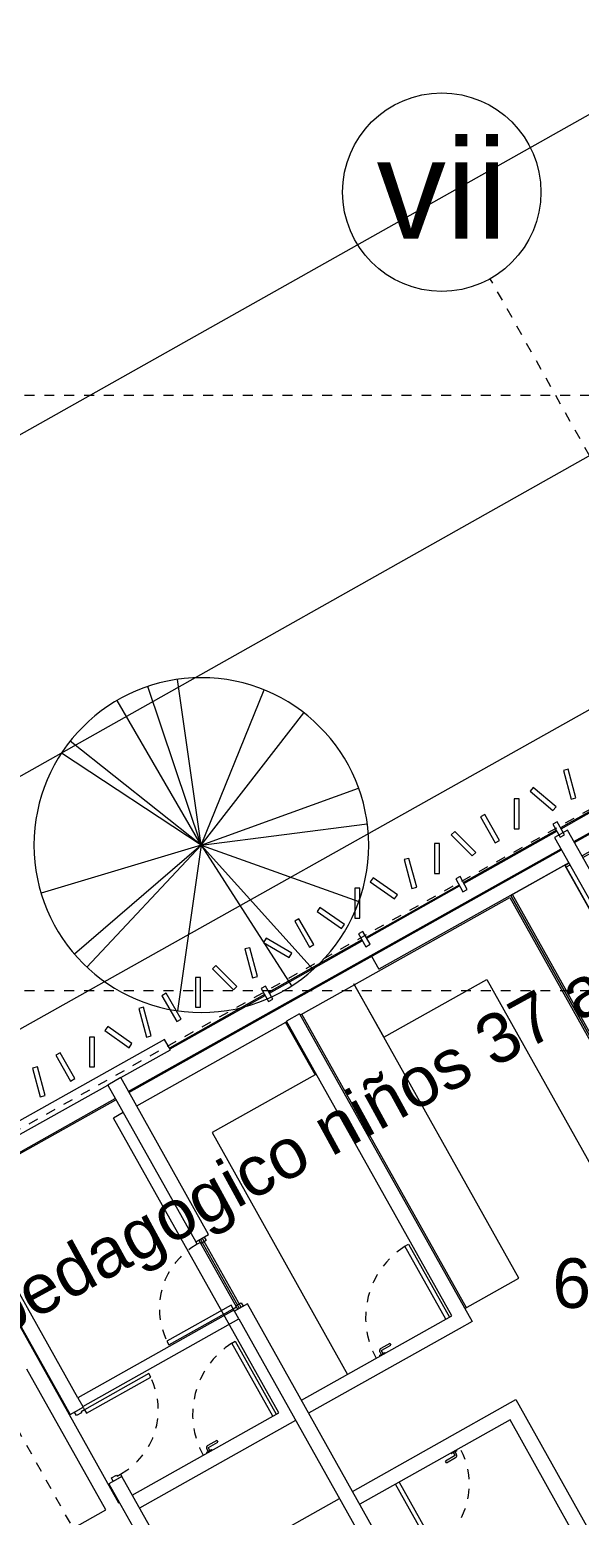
# Model space of a CAD drawing. Header units: metres. Extents: x -10 to 246, y 16 to 113.
# Drawn here: x 10.94 to 16.48, y 59.34 to 74.31 of the extents above; entities that cross this region are included whole.
import ezdxf

# ---------------------------------------------------------------- set-up
doc = ezdxf.new("R2010")
doc.units = ezdxf.units.M
doc.linetypes.add('LineaDiscontinua-1_5mm', pattern=[0.003, 0.0015, -0.0015])
doc.linetypes.add('LíneaDeRejilla', pattern=[0.021, 0.012, -0.003, 0.003, -0.003])
for name, color, linetype, lineweight in [('A-GLAZ-CURT', 52, 'Continuous', 9), ('A-GLAZ-CWMG', 51, 'Continuous', 13), ('A-MUEB', 31, 'Continuous', 5), ('A-MURO', 113, 'Continuous', 9), ('A-PISO', 51, 'Continuous', 9), ('A-PSAJ-ARBOL', 71, 'Continuous', 5), ('A-PUER', 31, 'Continuous', 5), ('A-PUER-MARC', 31, 'Continuous', 5), ('A-TEXT-NOTA', 2, 'Continuous', 5), ('A-VENT-CORT', 52, 'Continuous', 5), ('A-VENT-CORT-MARC', 51, 'Continuous', 5), ('A-WALL', 113, 'Continuous', 18), ('S-REJI', 1, 'Continuous', 5), ('S-REJI-IDEN', 1, 'Continuous', 5)]:
    doc.layers.add(name, color=color, linetype=linetype, lineweight=lineweight)
doc.styles.add('Arial_3', font='Arial.ttf', dxfattribs={"height": 0.5})
doc.styles.add('Arial_5', font='Arial.ttf', dxfattribs={"height": 1})

# ---------------------------------------------------------------- blocks, each defined once
blk = doc.blocks.new('Puerta-Batiente-HojaLisa - 900x2200-1042010-Nivel 2')
at = {"layer": 'A-PUER'}
for p, q in [((-0.422, -0.919), (-0.422, -0.075)), ((-0.382, -0.075), (-0.382, -0.919)), ((-0.382, -0.919), (-0.422, -0.919))]:
    blk.add_line(p, q, dxfattribs=at)
at = {"layer": 'A-PUER', "linetype": 'LineaDiscontinua-1_5mm'}
blk.add_arc((-0.422, -0.075), 0.844, 272.7165, 0, dxfattribs=at)
blk = doc.blocks.new('Manija-Horizontal-SinCerradura - 120-1041475-Nivel 2')
at = {"layer": 'A-PUER'}
for p, q in [((0.12, 0.008), (0.12, 0)), ((0.12, 0.008), (0.18, 0.008)), ((0.124, 0.008), (0.12, 0.008)), ((0.14, 0.038), (0.14, 0.008)), ((0.16, 0.008), (0.16, 0.038)), ((0.27, 0.063), (0.165, 0.063)), ((0.165, 0.043), (0.27, 0.043)), ((0.18, 0.008), (0.176, 0.008)), ((0.18, 0), (0.18, 0.008)), ((0.27, 0.063), (0.27, 0.043))]:
    blk.add_line(p, q, dxfattribs=at)
at = {"layer": 'A-PUER', "flags": 128}
for points in [[(0.165, 0.063), (0.164, 0.063), (0.163, 0.063), (0.162, 0.063), (0.161, 0.063), (0.16, 0.063), (0.159, 0.062), (0.158, 0.062), (0.157, 0.062), (0.156, 0.061), (0.155, 0.061), (0.154, 0.061), (0.153, 0.06), (0.153, 0.06), (0.152, 0.059), (0.151, 0.059), (0.15, 0.058), (0.149, 0.057), (0.149, 0.057), (0.148, 0.056), (0.147, 0.055), (0.146, 0.055), (0.146, 0.054), (0.145, 0.053), (0.145, 0.052), (0.144, 0.052), (0.143, 0.051), (0.143, 0.05), (0.142, 0.049), (0.142, 0.048), (0.142, 0.047), (0.141, 0.046), (0.141, 0.045), (0.141, 0.044), (0.141, 0.043), (0.14, 0.042), (0.14, 0.041), (0.14, 0.04), (0.14, 0.039), (0.14, 0.038), (0.14, 0.038)], [(0.16, 0.038), (0.16, 0.038), (0.16, 0.038), (0.16, 0.039), (0.16, 0.039), (0.16, 0.039), (0.16, 0.039), (0.16, 0.039), (0.16, 0.04), (0.16, 0.04), (0.16, 0.04), (0.16, 0.04), (0.161, 0.04), (0.161, 0.04), (0.161, 0.041), (0.161, 0.041), (0.161, 0.041), (0.161, 0.041), (0.161, 0.041), (0.161, 0.041), (0.162, 0.042), (0.162, 0.042), (0.162, 0.042), (0.162, 0.042), (0.162, 0.042), (0.162, 0.042), (0.162, 0.042), (0.163, 0.042), (0.163, 0.043), (0.163, 0.043), (0.163, 0.043), (0.163, 0.043), (0.164, 0.043), (0.164, 0.043), (0.164, 0.043), (0.164, 0.043), (0.164, 0.043), (0.165, 0.043), (0.165, 0.043), (0.165, 0.043), (0.165, 0.043)]]:
    blk.add_lwpolyline(points, dxfattribs=at)
blk = doc.blocks.new('Puerta-Batiente-HojaLisa - 800x2200-V11-Nivel 2')
at = {"layer": 'A-PUER'}
for p, q in [((-0.372, -0.819), (-0.372, -0.075)), ((-0.332, -0.075), (-0.332, -0.819)), ((-0.332, -0.819), (-0.372, -0.819))]:
    blk.add_line(p, q, dxfattribs=at)
at = {"layer": 'A-PUER', "linetype": 'LineaDiscontinua-1_5mm'}
blk.add_arc((-0.372, -0.075), 0.744, 273.0819, 0, dxfattribs=at)
blk = doc.blocks.new('Puerta-Batiente-HojaLisa - 900x1_400 Discapacitados-1536111-Nivel 2')
at = {"layer": 'A-PUER'}
for p, q in [((-0.422, -0.919), (-0.422, -0.075)), ((-0.382, -0.075), (-0.382, -0.919)), ((-0.382, -0.919), (-0.422, -0.919))]:
    blk.add_line(p, q, dxfattribs=at)
at = {"layer": 'A-PUER', "linetype": 'LineaDiscontinua-1_5mm'}
blk.add_arc((-0.422, -0.075), 0.844, 272.7165, 0, dxfattribs=at)
blk = doc.blocks.new('M_Counter Top-L Shaped - 600mm Depth-1771570-Nivel 2')
at = {"layer": 'A-MUEB'}
for p, q in [((2.202, 0), (-1.2, 0)), ((-1.2, 0), (-1.2, -3.8)), ((2.202, -0.625), (2.202, 0)), ((-1.181, -3.8), (-1.181, -0.019)), ((-1.181, -0.019), (2.202, -0.019)), ((-0.575, -3.8), (-0.575, -0.625)), ((-0.575, -0.625), (2.202, -0.625)), ((-1.2, -3.95), (-1.2, -3.997)), ((-1.2, -3.997), (-0.575, -3.997)), ((-1.181, -3.997), (-1.181, -3.95)), ((-0.575, -3.997), (-0.575, -3.95))]:
    blk.add_line(p, q, dxfattribs=at)
blk = doc.blocks.new('M_Counter Top - 600mm Depth-1647133-Nivel 2')
at = {"layer": 'A-MUEB'}
for p, q in [((2.204, 0), (-1.2, 0)), ((-1.2, 0), (-1.2, -0.625)), ((2.204, -0.625), (2.204, 0)), ((-1.2, -0.019), (2.204, -0.019)), ((-1.2, -0.625), (2.204, -0.625))]:
    blk.add_line(p, q, dxfattribs=at)
blk = doc.blocks.new('M_Counter Top-L Shaped - 600mm Depth-1647107-Nivel 2')
at = {"layer": 'A-MUEB'}
for p, q in [((2.211, 0), (-1.195, 0)), ((2.211, -0.625), (2.211, 0)), ((-1.181, -1.815), (-1.181, -0.019)), ((-1.181, -0.019), (2.211, -0.019)), ((-0.575, -1.815), (-0.575, -0.625)), ((-0.575, -0.625), (2.211, -0.625)), ((-1.195, -1.815), (-0.575, -1.815))]:
    blk.add_line(p, q, dxfattribs=at)
blk = doc.blocks.new('M_Counter Top - 600mm Depth-1647072-Nivel 2')
at = {"layer": 'A-MUEB'}
for p, q in [((-1.2, 0), (-1.2, -0.625)), ((2.191, -0.625), (2.191, 0)), ((-1.2, -0.019), (2.191, -0.019)), ((-1.2, -0.625), (2.191, -0.625))]:
    blk.add_line(p, q, dxfattribs=at)
blk = doc.blocks.new('M_Counter Top-L Shaped - 600mm Depth-1645287-Nivel 2')
at = {"layer": 'A-MUEB'}
for p, q in [((-1.181, 1.965), (-1.181, 0.019)), ((-0.575, 1.965), (-0.575, 0.625)), ((-0.575, 0.625), (1.25, 0.625)), ((1.25, 0.625), (1.25, 0)), ((-1.181, 0.019), (1.25, 0.019))]:
    blk.add_line(p, q, dxfattribs=at)
blk = doc.blocks.new('M_Counter Top-L Shaped - 600mm Depth-1647032-Nivel 2')
at = {"layer": 'A-MUEB'}
for p, q in [((-1.189, 1.815), (-0.575, 1.815)), ((-1.181, 1.815), (-1.181, 0.092)), ((-0.575, 1.815), (-0.575, 0.625)), ((-0.575, 0.625), (2.218, 0.625)), ((0.305, 0.019), (1.105, 0.019)), ((1.105, 0), (0.305, 0))]:
    blk.add_line(p, q, dxfattribs=at)
blk = doc.blocks.new('Puerta-Batiente-HojaLisa - 800x2200-V84-Nivel 2')
at = {"layer": 'A-PUER'}
for p, q in [((-0.332, 0.819), (-0.372, 0.819)), ((-0.372, 0.819), (-0.372, 0.075)), ((-0.332, 0.075), (-0.332, 0.819)), ((-0.372, 0.075), (-0.332, 0.075))]:
    blk.add_line(p, q, dxfattribs=at)
at = {"layer": 'A-PUER', "linetype": 'LineaDiscontinua-1_5mm'}
blk.add_arc((-0.372, 0.075), 0.744, 360, 86.9181, dxfattribs=at)
at = {"layer": 'A-PUER-MARC', "lineweight": 9}
for p, q in [((-0.4, -0.025), (-0.4, 0.075)), ((-0.4, 0.075), (-0.372, 0.075)), ((-0.372, 0.075), (-0.372, 0.035)), ((-0.372, 0.035), (-0.36, 0.035)), ((-0.36, 0.035), (-0.36, -0.025)), ((0.36, 0.035), (0.372, 0.035)), ((0.36, -0.025), (0.36, 0.035)), ((0.372, 0.035), (0.372, 0.075)), ((0.372, 0.075), (0.4, 0.075)), ((0.4, 0.075), (0.4, -0.025)), ((-0.36, -0.025), (-0.4, -0.025)), ((0.4, -0.025), (0.36, -0.025))]:
    blk.add_line(p, q, dxfattribs=at)
blk = doc.blocks.new('Panel de sistema - Vidrio-10-1532750-Nivel 2')
at = {"layer": 'A-GLAZ-CURT'}
for p, q in [((0.5375, 0.005), (-0.5375, 0.005)), ((-0.5375, 0.005), (-0.5375, -0.005)), ((0.5375, -0.005), (0.5375, 0.005)), ((-0.5375, -0.005), (0.5375, -0.005))]:
    blk.add_line(p, q, dxfattribs=at)
blk = doc.blocks.new('Panel de sistema - Vidrio-10-1760048-Nivel 2')
at = {"layer": 'A-GLAZ-CURT'}
for p, q in [((0.55, 0.005), (-0.55, 0.005)), ((-0.55, 0.005), (-0.55, -0.005)), ((0.55, -0.005), (0.55, 0.005)), ((-0.55, -0.005), (0.55, -0.005))]:
    blk.add_line(p, q, dxfattribs=at)
blk = doc.blocks.new('Montante rectangular - 50x150-1351318-Nivel 2')
at = {"layer": 'A-GLAZ-CWMG'}
for p, q in [((-0.025, 0.075), (0.025, 0.075)), ((-0.025, -0.075), (-0.025, 0.075)), ((0.025, 0.075), (0.025, -0.075)), ((0.025, -0.075), (-0.025, -0.075))]:
    blk.add_line(p, q, dxfattribs=at)
blk = doc.blocks.new('M_RPC Tree - Deciduous - Scarlet Oak - 6 mts-V90-Nivel 2')
at = {"layer": 'A-PSAJ-ARBOL'}
for q in [(-0.239, 1.669), (-0.539, 1.598), (0.634, 1.563), (-0.848, 1.458), (1.032, 1.334), (-1.409, 0.927), (-1.323, 1.046), (1.585, 0.575), (1.673, 0.215), (-1.615, -0.485), (-1.277, -1.101), (-1.155, -1.229), (-0.24, -1.669), (0.91, -1.42), (1.129, -1.253), (1.587, -0.57)]:
    blk.add_line((0, 0), q, dxfattribs=at)
for start, end in [(360, 180), (180, 360)]:
    blk.add_arc((0, 0), 1.687, start, end, dxfattribs=at)
blk = doc.blocks.new('Grid - 4mm-563819-Nivel 2')
at = {"layer": 'S-REJI-IDEN'}
blk.add_circle((0, 0), 0.004, dxfattribs=at)

msp = doc.modelspace()

# ---------------------------------------------------------------- linework, layer by layer
at = {"layer": 'A-MURO'}
for p, q in [((16.428, 66.118), (17.211, 66.557)), ((11.936, 63.6), (16.297, 66.045)), ((16.371, 65.914), (14.456, 64.841)), ((14.383, 64.972), (14.456, 64.841)), ((13.656, 64.392), (13.525, 64.319)), ((13.656, 64.392), (15.395, 61.29)), ((15.191, 61.347), (13.525, 64.319)), ((10.231, 62.644), (11.805, 63.526)), ((11.878, 63.396), (11.78, 63.341)), ((13.446, 60.369), (11.78, 63.341)), ((10.167, 62.436), (11.832, 59.464)), ((12.641, 62.111), (13.033, 61.413)), ((13.675, 60.497), (15.191, 61.347)), ((15.395, 61.29), (15.264, 61.217)), ((15.264, 61.216), (13.748, 60.366)), ((15.264, 61.217), (15.264, 61.216)), ((11.702, 59.391), (10.907, 60.809)), ((14.189, 59.579), (15.836, 60.503)), ((15.836, 60.503), (17.107, 58.235)), ((11.97, 59.542), (13.446, 60.369)), ((13.617, 60.293), (12.044, 59.411)), ((15.779, 60.298), (14.263, 59.449)), ((16.977, 58.161), (15.779, 60.298)), ((11.832, 59.464), (11.839, 59.468)), ((12.486, 58.625), (14.059, 59.506)), ((9.147, 57.959), (11.702, 59.391))]:
    msp.add_line(p, q, dxfattribs=at)
at = {"layer": 'A-PISO'}
for p, q in [((43.685, 82.651), (5.492, 61.242)), ((25.532, 78.496), (-2.224, 62.875)), ((26.988, 75.873), (-5.558, 57.556)), ((16.423, 66.127), (20.785, 68.571)), ((11.93, 63.61), (16.292, 66.054)), ((10.225, 62.655), (11.799, 63.537))]:
    msp.add_line(p, q, dxfattribs=at)
at = {"layer": 'A-WALL'}
for p, q in [((16.365, 66.858), (16.316, 66.845)), ((16.316, 66.845), (16.394, 66.555)), ((16.442, 66.568), (16.365, 66.858)), ((16.013, 66.672), (15.981, 66.634)), ((15.981, 66.634), (16.211, 66.441)), ((16.243, 66.479), (16.013, 66.672)), ((15.869, 66.557), (15.819, 66.557)), ((15.819, 66.557), (15.819, 66.257)), ((15.869, 66.257), (15.869, 66.557)), ((16.211, 66.441), (16.243, 66.479)), ((16.394, 66.555), (16.442, 66.568)), ((15.525, 66.4), (15.481, 66.375)), ((15.481, 66.375), (15.628, 66.114)), ((15.672, 66.138), (15.525, 66.4)), ((15.221, 66.23), (15.185, 66.195)), ((15.185, 66.195), (15.397, 65.983)), ((15.433, 66.018), (15.221, 66.23)), ((15.819, 66.257), (15.869, 66.257)), ((16.359, 66.242), (16.228, 66.168)), ((19.954, 59.829), (16.359, 66.242)), ((15.066, 66.107), (15.016, 66.107)), ((15.016, 66.107), (15.016, 65.807)), ((15.066, 65.807), (15.066, 66.107)), ((15.628, 66.114), (15.672, 66.138)), ((16.228, 66.168), (19.823, 59.755)), ((14.759, 65.958), (14.711, 65.945)), ((14.711, 65.945), (14.788, 65.655)), ((14.837, 65.668), (14.759, 65.958)), ((15.397, 65.983), (15.433, 66.018)), ((14.398, 65.763), (14.369, 65.722)), ((14.643, 65.591), (14.398, 65.763)), ((15.016, 65.807), (15.066, 65.807)), ((14.264, 65.657), (14.214, 65.657)), ((14.214, 65.657), (14.214, 65.357)), ((14.264, 65.357), (14.264, 65.657)), ((14.369, 65.722), (14.615, 65.55)), ((14.615, 65.55), (14.643, 65.591)), ((14.788, 65.655), (14.837, 65.668)), ((13.862, 65.463), (13.834, 65.422)), ((14.108, 65.291), (13.862, 65.463)), ((13.65, 65.349), (13.607, 65.324)), ((13.607, 65.324), (13.757, 65.064)), ((13.8, 65.089), (13.65, 65.349)), ((13.834, 65.422), (14.08, 65.25)), ((14.08, 65.25), (14.108, 65.291)), ((14.214, 65.357), (14.264, 65.357)), ((13.318, 65.153), (13.293, 65.11)), ((13.578, 65.003), (13.318, 65.153)), ((13.154, 65.058), (13.105, 65.045)), ((13.105, 65.045), (13.183, 64.755)), ((13.231, 64.768), (13.154, 65.058)), ((13.293, 65.11), (13.553, 64.96)), ((13.553, 64.96), (13.578, 65.003)), ((13.757, 65.064), (13.8, 65.089)), ((12.812, 64.88), (12.777, 64.845)), ((12.777, 64.845), (12.989, 64.633)), ((13.024, 64.668), (12.812, 64.88)), ((12.658, 64.757), (12.608, 64.757)), ((12.608, 64.757), (12.608, 64.457)), ((12.658, 64.457), (12.658, 64.757)), ((13.183, 64.755), (13.231, 64.768)), ((12.312, 64.599), (12.269, 64.574)), ((12.269, 64.574), (12.419, 64.314)), ((12.462, 64.339), (12.312, 64.599)), ((12.989, 64.633), (13.024, 64.668)), ((12.083, 64.458), (12.035, 64.445)), ((12.035, 64.445), (12.112, 64.155)), ((12.161, 64.168), (12.083, 64.458)), ((12.608, 64.457), (12.658, 64.457)), ((11.722, 64.263), (11.693, 64.222)), ((11.967, 64.091), (11.722, 64.263)), ((12.419, 64.314), (12.462, 64.339)), ((12.296, 64.133), (9.959, 62.823)), ((11.588, 64.157), (11.538, 64.157)), ((11.538, 64.157), (11.538, 63.857)), ((11.588, 63.857), (11.588, 64.157)), ((11.693, 64.222), (11.939, 64.05)), ((11.939, 64.05), (11.967, 64.091)), ((12.112, 64.155), (12.161, 64.168)), ((12.355, 64.029), (12.296, 64.133)), ((11.242, 63.999), (11.198, 63.974)), ((11.198, 63.974), (11.348, 63.714)), ((11.392, 63.739), (11.242, 63.999)), ((11.853, 63.748), (12.355, 64.029)), ((11.013, 63.858), (10.964, 63.845)), ((10.964, 63.845), (11.042, 63.555)), ((11.09, 63.568), (11.013, 63.858)), ((11.538, 63.857), (11.588, 63.857)), ((10.148, 62.792), (11.722, 63.674)), ((11.348, 63.714), (11.392, 63.739)), ((11.722, 63.674), (12.609, 62.093)), ((12.739, 62.166), (11.853, 63.748)), ((11.042, 63.555), (11.09, 63.568)), ((9.959, 62.823), (11.344, 60.352)), ((11.421, 60.522), (10.148, 62.792)), ((12.609, 62.093), (12.739, 62.166)), ((12.995, 61.404), (11.421, 60.522)), ((13, 61.395), (12.995, 61.404)), ((13.131, 61.468), (13, 61.395)), ((14.507, 59.013), (13.131, 61.468)), ((11.47, 60.434), (13.044, 61.317)), ((13.044, 61.317), (14.327, 59.027)), ((11.344, 60.352), (11.475, 60.426)), ((11.475, 60.426), (11.47, 60.434)), ((11.866, 59.728), (11.735, 59.654)), ((11.735, 59.654), (12.672, 57.984)), ((12.754, 58.145), (11.866, 59.728))]:
    msp.add_line(p, q, dxfattribs=at)
at = {"layer": 'A-WALL', "lineweight": 9}
for p, q in [((11.853, 63.748), (11.722, 63.674)), ((13.044, 61.317), (13, 61.395)), ((11.421, 60.522), (11.47, 60.434))]:
    msp.add_line(p, q, dxfattribs=at)
at = {"layer": 'S-REJI', "linetype": 'LíneaDeRejilla'}
for p, q in [((49.919, 85.137), (-1.13, 56.522)), ((18.635, 66.348), (15.579, 71.8)), ((50.384, 70.624), (6.753, 70.624)), ((50.384, 64.624), (6.753, 64.624)), ((13.596, 55.244), (10.54, 60.696))]:
    msp.add_line(p, q, dxfattribs=at)

# ---------------------------------------------------------------- block references
at = {"layer": 'A-MUEB'}
for name, p, rotation in [('M_Counter Top-L Shaped - 600mm Depth-1771570-Nivel 2', (20.406, 66.794), 299.2725903057573), ('M_Counter Top - 600mm Depth-1647133-Nivel 2', (16.863, 63.661), 119.2725903057573), ('M_Counter Top-L Shaped - 600mm Depth-1647107-Nivel 2', (16.369, 64.542), 299.2725903057573), ('M_Counter Top - 600mm Depth-1647072-Nivel 2', (14.735, 62.467), 119.2725903057573), ('M_Counter Top-L Shaped - 600mm Depth-1647032-Nivel 2', (12.51, 62.387), 299.2725903057573), ('M_Counter Top-L Shaped - 600mm Depth-1645287-Nivel 2', (18.234, 60.243), 119.2725903065006)]:
    msp.add_blockref(name, p, dxfattribs=dict(at, rotation=rotation))
at = {"layer": 'A-PSAJ-ARBOL'}
msp.add_blockref('M_RPC Tree - Deciduous - Scarlet Oak - 6 mts-V90-Nivel 2', (12.666, 66.092), dxfattribs=at)
at = {"layer": 'A-PUER'}
for name, p, rotation in [('Puerta-Batiente-HojaLisa - 800x2200-V84-Nivel 2', (12.87, 61.781), 119.2725903057563), ('Puerta-Batiente-HojaLisa - 900x2200-1042010-Nivel 2', (14.835, 61.061), 209.272590305757), ('Puerta-Batiente-HojaLisa - 900x1_400 Discapacitados-1536111-Nivel 2', (13.09, 60.084), 209.272590305757), ('Manija-Horizontal-SinCerradura - 120-1041475-Nivel 2', (14.362, 60.882), 29.27259030575684), ('Puerta-Batiente-HojaLisa - 800x2200-V84-Nivel 2', (11.605, 60.04), 299.2725903057563), ('Manija-Horizontal-SinCerradura - 120-1041475-Nivel 2', (12.617, 59.904), 29.27259030575684), ('Puerta-Batiente-HojaLisa - 800x2200-V11-Nivel 2', (14.913, 59.899), 29.27259030575727), ('Manija-Horizontal-SinCerradura - 120-1041475-Nivel 2', (15.342, 60.054), 209.2725903057571)]:
    msp.add_blockref(name, p, dxfattribs=dict(at, rotation=rotation))
at = {"layer": 'A-VENT-CORT', "rotation": 209.3710762720162}
for name, p in [('Panel de sistema - Vidrio-10-1532750-Nivel 2', (16.759, 66.524)), ('Panel de sistema - Vidrio-10-1532750-Nivel 2', (15.779, 65.973)), ('Panel de sistema - Vidrio-10-1532750-Nivel 2', (14.799, 65.421)), ('Panel de sistema - Vidrio-10-1532750-Nivel 2', (13.818, 64.869)), ('Panel de sistema - Vidrio-10-1760048-Nivel 2', (12.827, 64.311))]:
    msp.add_blockref(name, p, dxfattribs=at)
at = {"layer": 'A-VENT-CORT-MARC', "extrusion": (0, 0, -1), "rotation": 330.6289237279838}
for p in [(-16.269, 66.248), (-15.289, 65.697), (-14.308, 65.145), (-13.328, 64.593)]:
    msp.add_blockref('Montante rectangular - 50x150-1351318-Nivel 2', p, dxfattribs=at)
at = {"layer": 'S-REJI-IDEN', "xscale": 249.9999999999999, "yscale": 249.9999999999999, "zscale": 249.9999999999999, "rotation": 29.27259030575711}
msp.add_blockref('Grid - 4mm-563819-Nivel 2', (15.09, 72.672), dxfattribs=at)

# ---------------------------------------------------------------- texts
at = {"layer": 'A-TEXT-NOTA', "color": 7, "char_height": 0.5, "attachment_point": 1, "style": 'Arial_3'}
for s, insert, width, rotation in [('ambiente pedagogico niños 37 a 60 meses', (7.704, 60.089), 16.55485, 28.6675), ('6', (16.205, 61.927), 0.48101, 0.18)]:
    msp.add_mtext(s, dxfattribs=dict(at, insert=insert, width=width, rotation=rotation))
at = {"layer": 'S-REJI-IDEN', "insert": (15.093, 73.204), "char_height": 1, "width": 1.5793, "attachment_point": 2, "line_spacing_factor": 0.941778, "style": 'Arial_5'}
msp.add_mtext('vii', dxfattribs=at)

doc.saveas('drawing.dxf')
